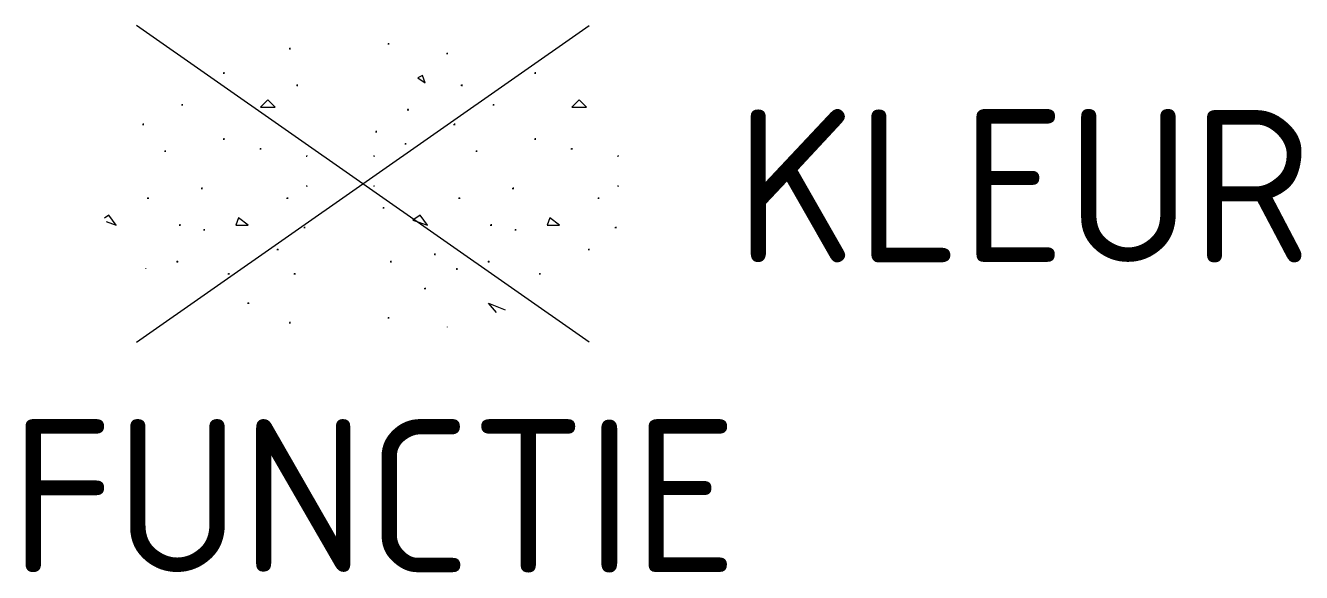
# Model space of a CAD drawing. Header units: metres. Extents: x -4 to 11, y -4.6 to 1.9.
import ezdxf
from ezdxf.enums import TextEntityAlignment as Align

# ---------------------------------------------------------------- set-up
doc = ezdxf.new("R2010")
doc.units = ezdxf.units.M
doc.styles.add('NLCS-ISO', font='NLCS-ISO.ttf')

msp = doc.modelspace()

# ---------------------------------------------------------------- linework, layer by layer
for p, q in [((-2.662, -1.864), (2.662, 1.864)), ((2.662, -1.864), (-2.662, 1.864)), ((0.302, 1.658), (0.302, 1.641)), ((-0.866, 1.592), (-0.849, 1.592)), ((-0.857, 1.6), (-0.857, 1.583)), ((0.294, 1.649), (0.311, 1.649)), ((0.984, 1.534), (1.001, 1.534)), ((0.992, 1.543), (0.992, 1.526)), ((-1.642, 1.304), (-1.625, 1.304)), ((-1.633, 1.313), (-1.633, 1.296)), ((0.705, 1.275), (0.647, 1.247)), ((0.647, 1.247), (0.734, 1.189)), ((0.734, 1.189), (0.705, 1.275)), ((2.019, 1.304), (2.036, 1.304)), ((2.027, 1.313), (2.027, 1.296)), ((-0.78, 1.16), (-0.762, 1.16)), ((-0.771, 1.169), (-0.771, 1.152)), ((1.156, 1.16), (1.173, 1.16)), ((1.165, 1.169), (1.165, 1.152)), ((-2.131, 0.93), (-2.114, 0.93)), ((-2.122, 0.939), (-2.122, 0.922)), ((-1.116, 0.988), (-1.202, 0.902)), ((-1.202, 0.902), (-1.03, 0.902)), ((-1.03, 0.902), (-1.116, 0.988)), ((1.53, 0.93), (1.547, 0.93)), ((1.539, 0.939), (1.539, 0.922)), ((2.545, 0.988), (2.459, 0.902)), ((2.459, 0.902), (2.631, 0.902)), ((2.631, 0.902), (2.545, 0.988)), ((0.524, 0.873), (0.541, 0.873)), ((0.532, 0.882), (0.532, 0.864)), ((-2.591, 0.7), (-2.574, 0.7)), ((-2.582, 0.709), (-2.582, 0.692)), ((0.15, 0.614), (0.167, 0.614)), ((0.159, 0.623), (0.159, 0.606)), ((1.07, 0.7), (1.087, 0.7)), ((1.079, 0.709), (1.079, 0.692)), ((-1.642, 0.528), (-1.625, 0.528)), ((-1.633, 0.537), (-1.633, 0.519)), ((0.495, 0.47), (0.512, 0.47)), ((0.504, 0.479), (0.504, 0.462)), ((2.019, 0.528), (2.036, 0.528)), ((2.027, 0.537), (2.027, 0.519)), ((-2.332, 0.384), (-2.315, 0.384)), ((-2.323, 0.393), (-2.323, 0.376)), ((-1.211, 0.413), (-1.194, 0.413)), ((-1.202, 0.422), (-1.202, 0.404)), ((-0.665, 0.327), (-0.656, 0.327)), ((-0.656, 0.335), (-0.656, 0.327)), ((0.13, 0.335), (0.13, 0.327)), ((0.13, 0.327), (0.138, 0.327)), ((1.329, 0.384), (1.346, 0.384)), ((1.337, 0.393), (1.337, 0.376)), ((2.45, 0.413), (2.467, 0.413)), ((2.459, 0.422), (2.459, 0.404)), ((2.996, 0.327), (3.005, 0.327)), ((3.005, 0.335), (3.005, 0.327)), ((-1.901, -0.053), (-1.884, -0.053)), ((-1.892, -0.044), (-1.892, -0.061)), ((-0.665, -0.024), (-0.656, -0.024)), ((-0.656, -0.024), (-0.656, -0.032)), ((0.13, -0.024), (0.138, -0.024)), ((0.13, -0.024), (0.13, -0.032)), ((1.76, -0.053), (1.777, -0.053)), ((1.769, -0.044), (1.769, -0.061)), ((2.996, -0.024), (3.005, -0.024)), ((3.005, -0.024), (3.005, -0.032)), ((-2.533, -0.168), (-2.516, -0.168)), ((-2.525, -0.159), (-2.525, -0.176)), ((-0.895, -0.168), (-0.877, -0.168)), ((-0.886, -0.159), (-0.886, -0.176)), ((0.236, -0.283), (0.253, -0.283)), ((0.245, -0.274), (0.245, -0.291)), ((1.127, -0.168), (1.145, -0.168)), ((1.136, -0.159), (1.136, -0.176)), ((2.766, -0.168), (2.783, -0.168)), ((2.775, -0.159), (2.775, -0.176)), ((-2.985, -0.369), (-3.037, -0.403)), ((-3.018, -0.444), (-2.898, -0.484)), ((-2.898, -0.484), (-2.985, -0.369)), ((-1.461, -0.398), (-1.49, -0.484)), ((-1.346, -0.484), (-1.461, -0.398)), ((0.676, -0.369), (0.59, -0.426)), ((0.59, -0.426), (0.762, -0.484)), ((0.762, -0.484), (0.676, -0.369)), ((2.2, -0.398), (2.171, -0.484)), ((2.315, -0.484), (2.2, -0.398)), ((-2.16, -0.484), (-2.142, -0.484)), ((-2.151, -0.475), (-2.151, -0.492)), ((-1.872, -0.541), (-1.855, -0.541)), ((-1.863, -0.533), (-1.863, -0.55)), ((-1.49, -0.484), (-1.346, -0.484)), ((-0.693, -0.513), (-0.676, -0.513)), ((-0.685, -0.504), (-0.685, -0.521)), ((1.501, -0.484), (1.518, -0.484)), ((1.51, -0.475), (1.51, -0.492)), ((1.789, -0.541), (1.806, -0.541)), ((1.797, -0.533), (1.797, -0.55)), ((2.171, -0.484), (2.315, -0.484)), ((2.967, -0.513), (2.985, -0.513)), ((2.976, -0.504), (2.976, -0.521)), ((-1.01, -0.771), (-0.992, -0.771)), ((-1.001, -0.763), (-1.001, -0.78)), ((0.84, -0.829), (0.857, -0.829)), ((0.849, -0.82), (0.849, -0.837)), ((2.651, -0.771), (2.668, -0.771)), ((2.66, -0.763), (2.66, -0.78)), ((-2.553, -0.993), (-2.553, -0.995)), ((-2.546, -1.001), (-2.545, -1.001)), ((-2.188, -0.915), (-2.171, -0.915)), ((-2.18, -0.906), (-2.18, -0.924)), ((-1.576, -1.05), (-1.576, -1.067)), ((-0.8, -1.05), (-0.8, -1.067)), ((0.322, -0.915), (0.34, -0.915)), ((0.331, -0.906), (0.331, -0.924)), ((1.099, -1.001), (1.116, -1.001)), ((1.107, -0.993), (1.107, -1.01)), ((1.472, -0.915), (1.49, -0.915)), ((1.481, -0.906), (1.481, -0.924)), ((2.085, -1.05), (2.085, -1.067)), ((-1.585, -1.059), (-1.567, -1.059)), ((-0.808, -1.059), (-0.791, -1.059)), ((2.076, -1.059), (2.093, -1.059)), ((0.725, -1.231), (0.742, -1.231)), ((0.734, -1.223), (0.734, -1.24)), ((-1.355, -1.404), (-1.337, -1.404)), ((-1.346, -1.395), (-1.346, -1.412)), ((1.574, -1.512), (1.481, -1.404)), ((1.481, -1.404), (1.675, -1.482)), ((-0.866, -1.634), (-0.849, -1.634)), ((-0.857, -1.625), (-0.857, -1.642)), ((0.294, -1.576), (0.311, -1.576)), ((0.302, -1.568), (0.302, -1.585)), ((0.992, -1.683), (0.992, -1.686))]:
    msp.add_line(p, q)

# ---------------------------------------------------------------- texts
at = {"style": 'NLCS-ISO'}
msp.add_attdef('KLEUR', text='', height=1.8, dxfattribs=at).set_placement((4.38, -0.024), align=Align.MIDDLE_LEFT)
at = {"style": 'NLCS-ISO', "flags": 1}
msp.add_attdef('FUNCTIE', text='', height=1.8, dxfattribs=at).set_placement((0.13, -2.774), align=Align.TOP_CENTER)

doc.saveas('drawing.dxf')
